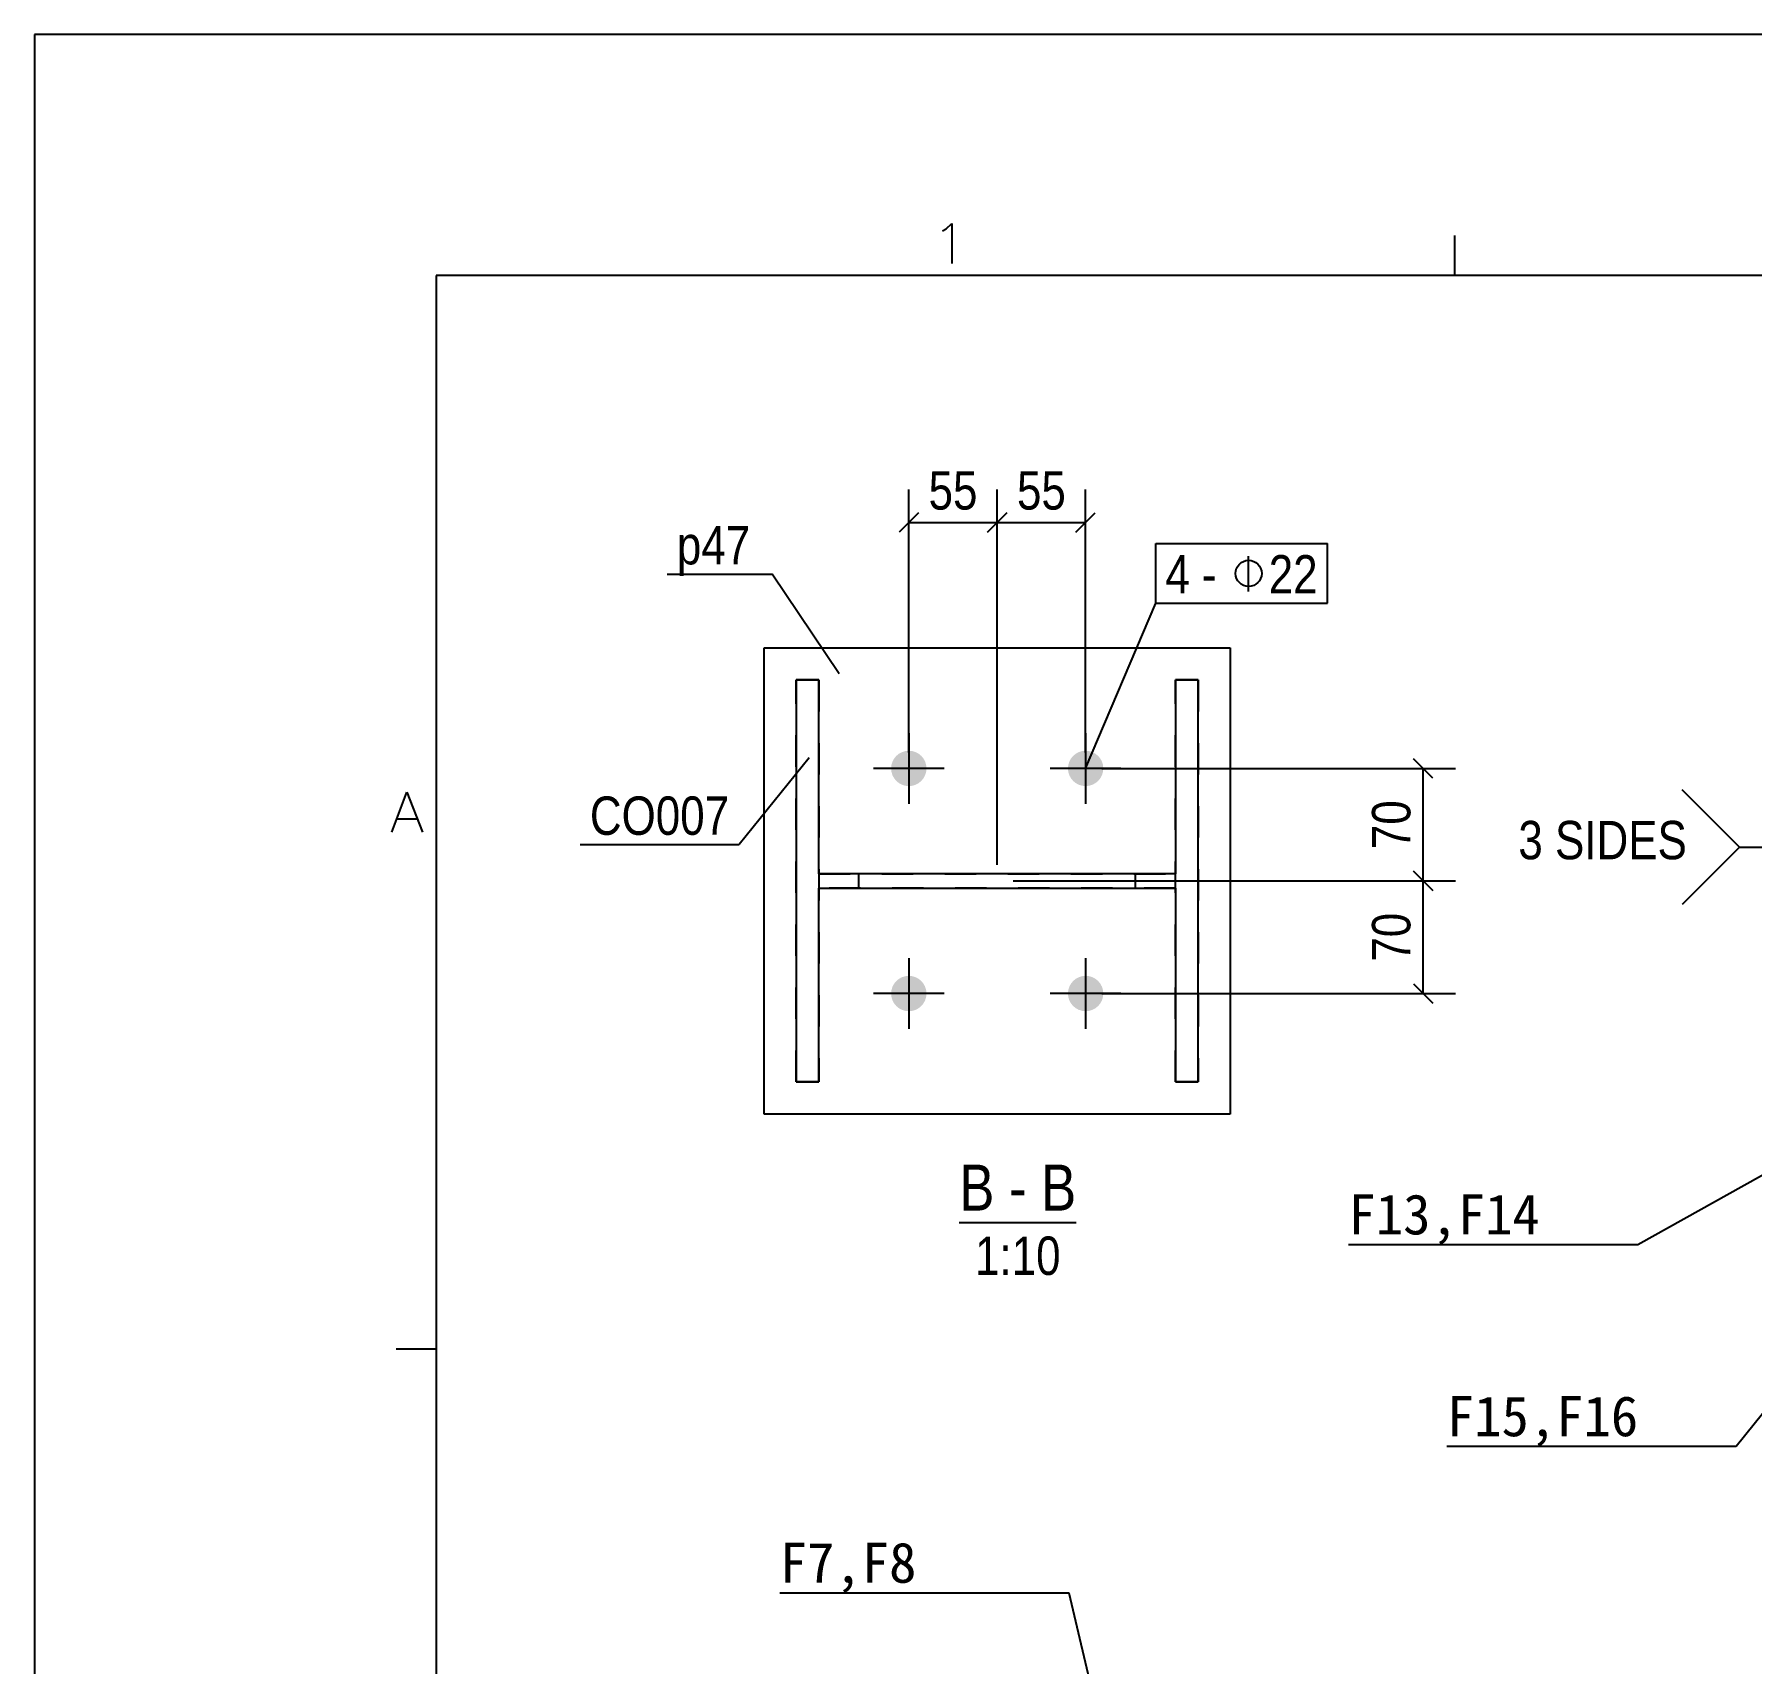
# Model space of a CAD drawing. Header units: millimetres. Extents: x -196 to 224, y -57 to 240.
# Drawn here: x -195.7 to -88.9, y 139.1 to 240.4 of the extents above; entities that cross this region are included whole.
import ezdxf

# ---------------------------------------------------------------- set-up
doc = ezdxf.new("R2010")
doc.units = ezdxf.units.MM
doc.linetypes.add('DXK_LINE_DOT2', pattern=[3.9198, 1.9599, -1.9599])
doc.layers.add('WELD_LABELS', color=5, linetype='Continuous')
doc.styles.add('Arial Narrow', font='ARIALN.TTF', dxfattribs={"height": 0.2})

# ---------------------------------------------------------------- blocks, each defined once
blk = doc.blocks.new('Unknown-234525283-28878')
at = {"color": 7, "linetype": 'Continuous'}
for p, q in [((-195.69, 240.41), (-195.69, -56.59)), ((224.31, 240.41), (-195.69, 240.41)), ((-138.96, 228.31), (-138.61, 228.66)), ((-138.61, 228.66), (-138.61, 226.16)), ((-139.2, 228.19), (-138.96, 228.31)), ((-107.35, 227.91), (-107.35, 225.41)), ((-170.69, 225.41), (-170.69, -41.59)), ((209.31, 225.41), (-170.69, 225.41)), ((-173.46, 190.79), (-172.51, 193.29)), ((-172.51, 193.29), (-171.55, 190.79)), ((-173.1, 191.62), (-171.91, 191.62)), ((-173.19, 158.66), (-170.69, 158.66))]:
    blk.add_line(p, q, dxfattribs=at)
blk = doc.blocks.new('Unknown-234525283-13 - 2380')
at = {"color": 6, "linetype": 'Continuous'}
blk.add_line((-138.15, 166.51), (-130.87, 166.51), dxfattribs=at)
at = {"color": 0, "linetype": 'Continuous'}
for points in [[(-135.95, 167.26), (-135.95, 170.26), (-138.15, 170.26), (-138.15, 167.26)], [(-133.96, 167.26), (-133.96, 170.26), (-135.05, 170.26), (-135.05, 167.26)], [(-130.87, 167.26), (-130.87, 170.26), (-133.06, 170.26), (-133.06, 167.26)], [(-131.84, 163.26), (-131.84, 165.76), (-137.17, 165.76), (-137.17, 163.26)]]:
    blk.add_wipeout(points, dxfattribs=at)
at = {"color": 6, "linetype": 'Continuous', "style": 'Arial Narrow'}
for s, height, p in [('B', 2.86, (-138.15, 167.26)), ('B', 2.86, (-133.06, 167.26)), ('-', 2.86, (-135.05, 167.26)), ('1:10', 2.386, (-137.17, 163.26))]:
    blk.add_text(s, height=height, dxfattribs=at).set_placement(p)
blk = doc.blocks.new('Part-234525283-2390 - 2380')
at = {"color": 7, "linetype": 'DXK_LINE_DOT2'}
for p, q in [((-148.29, 175.26), (-148.29, 200.26)), ((-148.29, 200.26), (-146.89, 200.26)), ((-146.89, 200.26), (-146.89, 175.26)), ((-124.69, 175.26), (-124.69, 200.26)), ((-124.69, 200.26), (-123.29, 200.26)), ((-123.29, 200.26), (-123.29, 175.26)), ((-146.89, 188.21), (-124.69, 188.21)), ((-144.39, 187.31), (-144.39, 188.21)), ((-127.19, 187.31), (-127.19, 188.21)), ((-124.69, 187.31), (-146.89, 187.31)), ((-146.89, 175.26), (-148.29, 175.26)), ((-123.29, 175.26), (-124.69, 175.26))]:
    blk.add_line(p, q, dxfattribs=at)
at = {"color": 2, "linetype": 'Continuous'}
for p, q in [((-146.89, 200.26), (-148.29, 200.26)), ((-148.29, 200.26), (-148.29, 175.26)), ((-146.89, 188.21), (-146.89, 200.26)), ((-123.29, 200.26), (-124.69, 200.26)), ((-124.69, 200.26), (-124.69, 188.21)), ((-123.29, 175.26), (-123.29, 200.26)), ((-124.69, 188.21), (-146.89, 188.21)), ((-146.89, 187.31), (-124.69, 187.31)), ((-146.89, 175.26), (-146.89, 187.31)), ((-124.69, 187.31), (-124.69, 175.26)), ((-148.29, 175.26), (-146.89, 175.26)), ((-124.69, 175.26), (-123.29, 175.26))]:
    blk.add_line(p, q, dxfattribs=at)
blk = doc.blocks.new('Part-234525283-2381 - 2380')
at = {"color": 2, "linetype": 'Continuous'}
for p, q in [((-150.29, 173.26), (-150.29, 202.26)), ((-150.29, 202.26), (-121.29, 202.26)), ((-121.29, 202.26), (-121.29, 173.26)), ((-121.29, 173.26), (-150.29, 173.26))]:
    blk.add_line(p, q, dxfattribs=at)
blk = doc.blocks.new('Bolt-234525283-2391 - 2380')
at = {"linetype": 'Continuous'}
for points in [[(-141.29, 193.66, -1), (-141.29, 195.86, -1)], [(-130.29, 193.66, -1), (-130.29, 195.86, -1)], [(-141.29, 179.66, -1), (-141.29, 181.86, -1)], [(-130.29, 179.66, -1), (-130.29, 181.86, -1)]]:
    blk.add_hatch(color=3, dxfattribs=at).paths.add_polyline_path(points)
at = {"color": 3, "linetype": 'Continuous'}
for p, q in [((-141.29, 196.96), (-141.29, 192.56)), ((-130.29, 196.96), (-130.29, 192.56)), ((-139.09, 194.76), (-143.49, 194.76)), ((-128.09, 194.76), (-132.49, 194.76)), ((-141.29, 182.96), (-141.29, 178.56)), ((-130.29, 182.96), (-130.29, 178.56)), ((-139.09, 180.76), (-143.49, 180.76)), ((-128.09, 180.76), (-132.49, 180.76))]:
    blk.add_line(p, q, dxfattribs=at)
blk = doc.blocks.new('StraightDimension-234525283-2649 - 2380')
at = {"color": 7, "linetype": 'Continuous'}
for p, q in [((-129.29, 194.76), (-107.29, 194.76)), ((-108.69, 194.16), (-109.89, 195.36)), ((-109.29, 187.76), (-109.29, 194.76)), ((-109.89, 188.36), (-108.69, 187.16)), ((-134.79, 187.76), (-107.29, 187.76))]:
    blk.add_line(p, q, dxfattribs=at)
at = {"color": 0}
blk.add_wipeout([(-109.59, 193.29), (-113.09, 193.29), (-113.09, 189.24), (-109.59, 189.24)], dxfattribs=at)
at = {"color": 4, "style": 'Arial Narrow'}
blk.add_text('70', height=2.386, rotation=90.0002, dxfattribs=at).set_placement((-110.09, 189.74))
blk = doc.blocks.new('StraightDimension-234525283-2650 - 2380')
at = {"color": 7, "linetype": 'Continuous'}
for p, q in [((-108.69, 187.16), (-109.89, 188.36)), ((-134.79, 187.76), (-107.29, 187.76)), ((-109.29, 180.76), (-109.29, 187.76)), ((-129.29, 180.76), (-107.29, 180.76)), ((-109.89, 181.36), (-108.69, 180.16))]:
    blk.add_line(p, q, dxfattribs=at)
at = {"color": 0}
blk.add_wipeout([(-109.59, 186.29), (-113.09, 186.29), (-113.09, 182.24), (-109.59, 182.24)], dxfattribs=at)
at = {"color": 4, "style": 'Arial Narrow'}
blk.add_text('70', height=2.386, rotation=90.0002, dxfattribs=at).set_placement((-110.09, 182.74))
blk = doc.blocks.new('StraightDimension-234525283-3843 - 2380')
at = {"color": 7, "linetype": 'Continuous'}
for p, q in [((-135.79, 188.76), (-135.79, 212.11)), ((-130.29, 195.76), (-130.29, 212.11)), ((-135.19, 210.66), (-136.39, 209.46)), ((-130.89, 209.46), (-129.69, 210.66)), ((-135.79, 210.06), (-130.29, 210.06))]:
    blk.add_line(p, q, dxfattribs=at)
at = {"color": 0}
blk.add_wipeout([(-131.02, 210.36), (-131.02, 213.86), (-135.06, 213.86), (-135.06, 210.36)], dxfattribs=at)
at = {"color": 4, "style": 'Arial Narrow'}
blk.add_text('55', height=2.386, dxfattribs=at).set_placement((-134.56, 210.86))
blk = doc.blocks.new('StraightDimension-234525283-3844 - 2380')
at = {"color": 7, "linetype": 'Continuous'}
for p, q in [((-141.29, 195.76), (-141.29, 212.11)), ((-135.79, 188.76), (-135.79, 212.11)), ((-140.69, 210.66), (-141.89, 209.46)), ((-136.39, 209.46), (-135.19, 210.66)), ((-141.29, 210.06), (-135.79, 210.06))]:
    blk.add_line(p, q, dxfattribs=at)
at = {"color": 0}
blk.add_wipeout([(-136.52, 210.36), (-136.52, 213.86), (-140.56, 213.86), (-140.56, 210.36)], dxfattribs=at)
at = {"color": 4, "style": 'Arial Narrow'}
blk.add_text('55', height=2.386, dxfattribs=at).set_placement((-140.06, 210.86))
blk = doc.blocks.new('Mark-234525283-2405 - 2380')
at = {"color": 7, "linetype": 'Continuous'}
for p in [(-147.49, 195.42), (-161.73, 190.03)]:
    blk.add_line(p, (-151.85, 190.03), dxfattribs=at)
at = {"color": 0}
blk.add_wipeout([(-152.45, 190.63), (-152.45, 193.13), (-161.13, 193.13), (-161.13, 190.63)], dxfattribs=at)
blk.add_wipeout([(-152.45, 190.63), (-152.45, 193.13), (-161.13, 193.13), (-161.13, 190.63)], dxfattribs=at)
at = {"color": 3, "style": 'Arial Narrow'}
blk.add_text('CO007', height=2.386, dxfattribs=at).set_placement((-161.13, 190.63))
blk = doc.blocks.new('Mark-234525283-2655 - 2380')
at = {"color": 7, "linetype": 'Continuous'}
for p, q in [((-125.93, 208.74), (-115.25, 208.74)), ((-125.93, 205.04), (-125.93, 208.74)), ((-115.25, 205.04), (-115.25, 208.74)), ((-130.29, 194.76), (-125.93, 205.04)), ((-125.93, 205.04), (-115.25, 205.04))]:
    blk.add_line(p, q, dxfattribs=at)
at = {"color": 0}
for points in [[(-123.81, 205.64), (-123.81, 208.14), (-125.33, 208.14), (-125.33, 205.64)], [(-122.15, 205.64), (-122.15, 208.14), (-123.06, 208.14), (-123.06, 205.64)], [(-118.9, 205.64), (-118.9, 208.14), (-121.4, 208.14), (-121.4, 205.64)]]:
    blk.add_wipeout(points, dxfattribs=at)
at = {"color": 3, "linetype": 'Continuous'}
blk.add_line((-120.15, 205.77), (-120.15, 207.96), dxfattribs=at)
at = {"color": 0}
for points in [[(-123.81, 205.64), (-123.81, 208.14), (-125.33, 208.14), (-125.33, 205.64)], [(-122.15, 205.64), (-122.15, 208.14), (-123.06, 208.14), (-123.06, 205.64)], [(-115.85, 205.64), (-115.85, 208.14), (-118.9, 208.14), (-118.9, 205.64)]]:
    blk.add_wipeout(points, dxfattribs=at)
at = {"color": 3, "style": 'Arial Narrow'}
for s, p in [('4', (-125.33, 205.64)), ('-', (-123.06, 205.64))]:
    blk.add_text(s, height=2.39, dxfattribs=at).set_placement(p)
at = {"color": 0}
blk.add_wipeout([(-115.85, 205.64), (-115.85, 208.14), (-118.9, 208.14), (-118.9, 205.64)], dxfattribs=at)
at = {"color": 3, "linetype": 'Continuous'}
blk.add_circle((-120.15, 206.89), 0.812, dxfattribs=at)
at = {"color": 3, "style": 'Arial Narrow'}
blk.add_text('22', height=2.386, dxfattribs=at).set_placement((-118.9, 205.64))
blk = doc.blocks.new('Mark-234525283-2402 - 2380')
at = {"color": 7, "linetype": 'Continuous'}
for p in [(-156.32, 206.85), (-145.62, 200.65)]:
    blk.add_line(p, (-149.8, 206.85), dxfattribs=at)
at = {"color": 0}
blk.add_wipeout([(-151.15, 207.45), (-151.15, 209.95), (-155.72, 209.95), (-155.72, 207.45)], dxfattribs=at)
blk.add_wipeout([(-151.15, 207.45), (-151.15, 209.95), (-155.72, 209.95), (-155.72, 207.45)], dxfattribs=at)
at = {"color": 3, "style": 'Arial Narrow'}
blk.add_text('p47', height=2.386, dxfattribs=at).set_placement((-155.72, 207.45))
blk = doc.blocks.new('WeldMark-234525283-4093 - 2424')
at = {"linetype": 'Continuous'}
blk.add_hatch(color=3, dxfattribs=at).paths.add_polyline_path([(-72.08, 194.85), (-69.59, 195.54), (-71.46, 193.76)])
at = {"color": 3, "linetype": 'Continuous'}
for p, q in [((-69.59, 195.54), (-79.59, 189.86)), ((-89.62, 189.86), (-93.19, 193.43)), ((-89.62, 189.86), (-93.19, 186.29))]:
    blk.add_line(p, q, dxfattribs=at)
at = {"color": 0}
blk.add_wipeout([(-86.14, 190.16), (-86.14, 193.06), (-88.07, 193.06), (-88.07, 190.16)], dxfattribs=at)
at = {"color": 0, "linetype": 'Continuous'}
blk.add_wipeout([(-86.14, 186.41), (-86.14, 189.31), (-88.07, 189.31), (-88.07, 186.41)], dxfattribs=at)
at = {"color": 3, "linetype": 'Continuous'}
for p, q in [((-82.06, 189.86), (-85.63, 193.43)), ((-85.63, 193.43), (-85.63, 189.86)), ((-89.62, 189.86), (-79.59, 189.86)), ((-85.63, 189.86), (-82.06, 189.86)), ((-85.63, 189.86), (-82.06, 189.86)), ((-82.06, 189.86), (-85.63, 186.29)), ((-85.63, 186.29), (-85.63, 189.86))]:
    blk.add_line(p, q, dxfattribs=at)
at = {"color": 3, "style": 'Arial Narrow'}
blk.add_text('7', height=2.39, dxfattribs=at).set_placement((-87.87, 190.36))
at = {"color": 3, "linetype": 'Continuous', "style": 'Arial Narrow'}
blk.add_text('7', height=2.39, dxfattribs=at).set_placement((-87.87, 186.61))
at = {"color": 0, "linetype": 'Continuous'}
blk.add_wipeout([(-92.87, 189.11), (-92.87, 191.61), (-103.37, 191.61), (-103.37, 189.11)], dxfattribs=at)
blk.add_wipeout([(-92.87, 189.11), (-92.87, 191.61), (-103.37, 191.61), (-103.37, 189.11)], dxfattribs=at)
at = {"color": 3, "linetype": 'Continuous', "style": 'Arial Narrow'}
blk.add_text('3 SIDES', height=2.386, dxfattribs=at).set_placement((-103.37, 189.11))

msp = doc.modelspace()

# ---------------------------------------------------------------- linework, layer by layer
at = {"layer": 'WELD_LABELS', "color": 5}
for p, q in [((-66.02, 182.2), (-89.82, 152.58)), ((-95.94, 165.13), (-113.94, 165.13)), ((-89.82, 152.58), (-107.82, 152.58)), ((-131.32, 143.47), (-149.32, 143.47)), ((-119.82, 94.82), (-131.32, 143.47))]:
    msp.add_line(p, q, dxfattribs=at)

# ---------------------------------------------------------------- block references
for name in ['Unknown-234525283-28878', 'Part-234525283-2381 - 2380', 'Part-234525283-2390 - 2380', 'Bolt-234525283-2391 - 2380']:
    msp.add_blockref(name, (0, 0))

# ---------------------------------------------------------------- texts
at = {"layer": 'WELD_LABELS', "color": 5, "char_height": 2.5, "attachment_point": 7}
for s, insert in [('F13,F14', (-113.94, 165.13)), ('F15,F16', (-107.82, 152.58)), ('F7,F8', (-149.32, 143.47))]:
    msp.add_mtext(s, dxfattribs=dict(at, insert=insert))

# ---------------------------------------------------------------- next in the draw order: block references
for name in ['Mark-234525283-2402 - 2380', 'WeldMark-234525283-4093 - 2424', 'Mark-234525283-2405 - 2380', 'StraightDimension-234525283-2649 - 2380', 'Unknown-234525283-13 - 2380']:
    msp.add_blockref(name, (0, 0))

# ---------------------------------------------------------------- next in the draw order: linework, layer by layer
at = {"layer": 'WELD_LABELS', "color": 5}
msp.add_line((-54.02, 188.52), (-95.94, 165.13), dxfattribs=at)

# ---------------------------------------------------------------- next in the draw order: block references
msp.add_blockref('StraightDimension-234525283-2650 - 2380', (0, 0))

# ---------------------------------------------------------------- next in the draw order: block references
msp.add_blockref('StraightDimension-234525283-3843 - 2380', (0, 0))

# ---------------------------------------------------------------- next in the draw order: block references
for name in ['StraightDimension-234525283-3844 - 2380', 'Mark-234525283-2655 - 2380']:
    msp.add_blockref(name, (0, 0))

doc.saveas('drawing.dxf')
